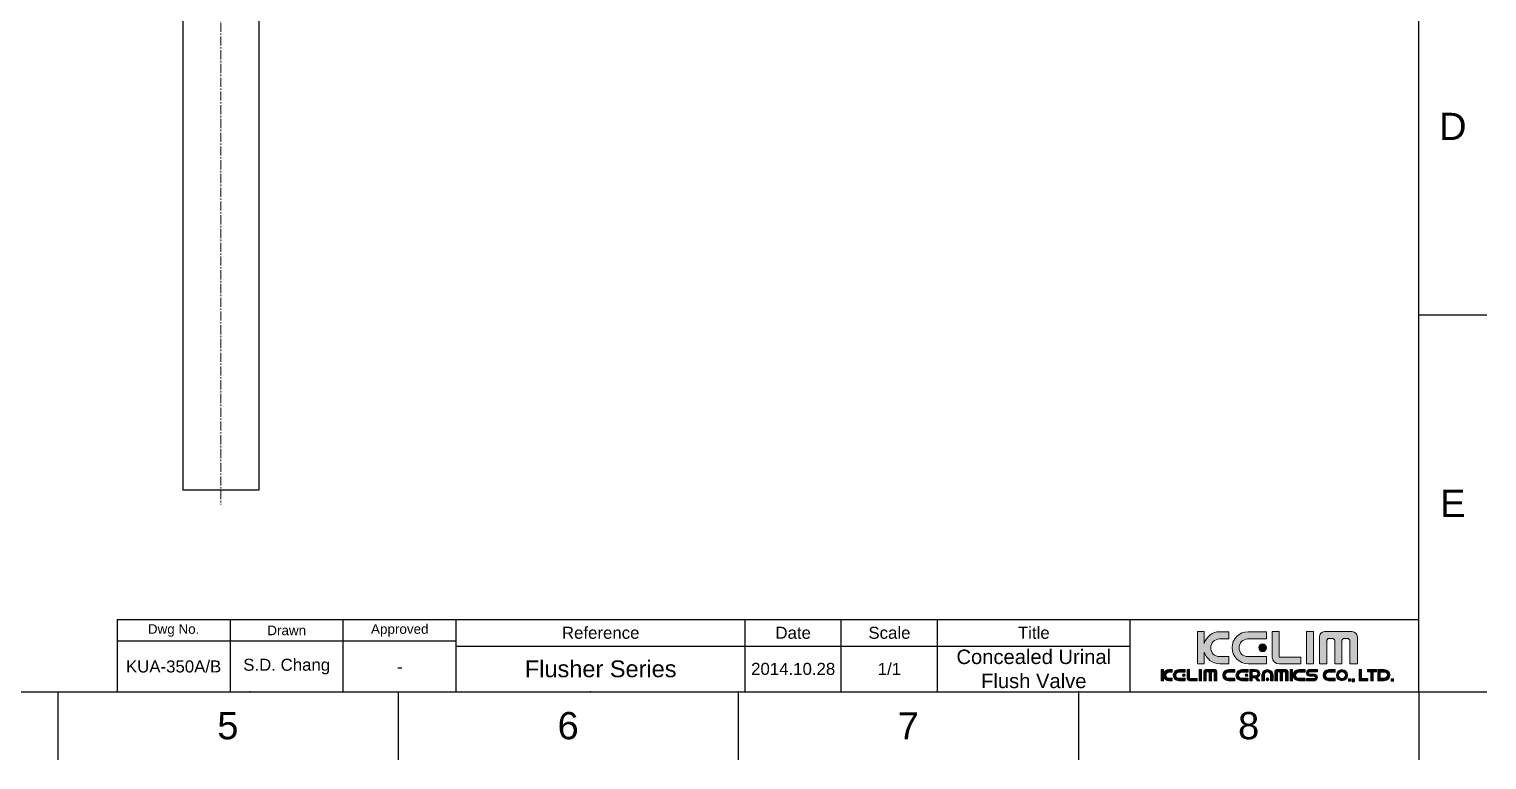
# Model space of a CAD drawing. Header units: millimetres. Extents: x 4156 to 4750, y 654 to 1074.
# Drawn here: x 4446.9 to 4749.8, y 654 to 805.8 of the extents above; entities that cross this region are included whole.
import ezdxf

# ---------------------------------------------------------------- set-up
doc = ezdxf.new("R2010")
doc.units = ezdxf.units.MM
doc.header["$LTSCALE"] = 0.1
doc.linetypes.add('CENTER2', pattern=[28.575, 19.05, -3.175, 3.175, -3.175])
doc.layers.add('Cneter', color=1, linetype='CENTER2', lineweight=13)
for name, color, linetype in [('FORM', 7, 'Continuous'), ('MEMBER', 7, 'Continuous'), ('TEXT', 2, 'Continuous')]:
    doc.layers.add(name, color=color, linetype=linetype)
doc.styles.get("Standard").update_dxf_attribs({"font": 'arial.ttf'})

msp = doc.modelspace()

# ---------------------------------------------------------------- hatches: boundary and pattern name
at = {"layer": 'TEXT'}
h = msp.add_hatch(color=2, dxfattribs=at)
h.dxf.hatch_style = 2
edge = h.paths.add_edge_path()
edge.add_spline(control_points=[(4696.214, 675.441), (4696.214, 675.441), (4694.285, 675.441), (4694.285, 675.441), (4693.27, 675.441), (4692.453, 676.259), (4692.453, 677.271), (4692.453, 678.286), (4693.27, 679.104), (4694.285, 679.104), (4694.285, 679.104), (4696.214, 679.104), (4696.214, 679.104), (4696.214, 679.104), (4696.214, 680.617), (4696.214, 680.617), (4696.214, 680.617), (4694.307, 680.617), (4694.307, 680.617), (4692.781, 680.617), (4691.5, 679.595), (4691.109, 678.195), (4691.109, 678.195), (4691.109, 680.665), (4691.109, 680.665), (4691.109, 680.665), (4689.698, 680.665), (4689.698, 680.665), (4689.698, 680.665), (4689.698, 673.927), (4689.698, 673.927), (4689.698, 673.927), (4691.109, 673.927), (4691.109, 673.927), (4691.109, 673.927), (4691.109, 676.399), (4691.109, 676.399), (4691.5, 675.001), (4692.781, 673.974), (4694.307, 673.974), (4694.307, 673.974), (4696.214, 673.974), (4696.214, 673.974), (4696.214, 673.974), (4696.214, 675.441), (4696.214, 675.441)], knot_values=[0, 0, 0, 0, 1, 1, 1, 2, 2, 2, 3, 3, 3, 4, 4, 4, 5, 5, 5, 6, 6, 6, 7, 7, 7, 8, 8, 8, 9, 9, 9, 10, 10, 10, 11, 11, 11, 12, 12, 12, 13, 13, 13, 14, 14, 14, 15, 15, 15, 15], degree=3, periodic=0)
h = msp.add_hatch(color=256, dxfattribs=at)
h.dxf.hatch_style = 2
edge = h.paths.add_edge_path()
edge.add_spline(control_points=[(4700.197, 673.974), (4700.197, 673.974), (4704.037, 673.974), (4704.037, 673.974), (4704.037, 673.974), (4704.037, 675.441), (4704.037, 675.441), (4704.037, 675.441), (4700.173, 675.441), (4700.173, 675.441), (4699.16, 675.441), (4698.342, 676.259), (4698.342, 677.271), (4698.342, 678.286), (4699.159, 679.104), (4700.173, 679.104), (4700.173, 679.104), (4704.037, 679.104), (4704.037, 679.104), (4704.037, 679.104), (4704.037, 680.617), (4704.037, 680.617), (4704.037, 680.617), (4700.197, 680.617), (4700.197, 680.617), (4698.36, 680.617), (4696.875, 679.135), (4696.875, 677.296), (4696.875, 675.462), (4698.36, 673.974), (4700.197, 673.974)], knot_values=[0, 0, 0, 0, 1, 1, 1, 2, 2, 2, 3, 3, 3, 4, 4, 4, 5, 5, 5, 6, 6, 6, 7, 7, 7, 8, 8, 8, 9, 9, 9, 10, 10, 10, 10], degree=3, periodic=0)
h = msp.add_hatch(color=2, dxfattribs=at)
h.dxf.hatch_style = 2
edge = h.paths.add_edge_path()
edge.add_spline(control_points=[(4706.641, 673.923), (4706.641, 673.923), (4711.18, 673.923), (4711.18, 673.923), (4711.18, 673.923), (4711.18, 675.336), (4711.18, 675.336), (4711.18, 675.336), (4706.651, 675.336), (4706.651, 675.336), (4706.651, 675.336), (4706.646, 675.321), (4706.646, 675.321), (4706.646, 675.321), (4706.646, 680.665), (4706.646, 680.665), (4706.646, 680.665), (4705.231, 680.665), (4705.231, 680.665), (4705.231, 680.665), (4705.231, 675.336), (4705.231, 675.336), (4705.231, 675.336), (4705.227, 675.342), (4705.227, 675.342), (4705.227, 674.556), (4705.863, 673.917), (4706.651, 673.917), (4706.651, 673.917), (4706.641, 673.923), (4706.641, 673.923)], knot_values=[0, 0, 0, 0, 1, 1, 1, 2, 2, 2, 3, 3, 3, 4, 4, 4, 5, 5, 5, 6, 6, 6, 7, 7, 7, 8, 8, 8, 9, 9, 9, 10, 10, 10, 10], degree=3, periodic=0)
h = msp.add_hatch(color=2, dxfattribs=at)
h.dxf.hatch_style = 2
h.paths.add_polyline_path([(4713.771, 680.665), (4712.358, 680.665), (4712.358, 673.927), (4713.771, 673.927)])
h = msp.add_hatch(color=2, dxfattribs=at)
h.dxf.hatch_style = 2
edge = h.paths.add_edge_path()
edge.add_spline(control_points=[(4721.845, 680.633), (4721.845, 680.633), (4716.092, 680.633), (4716.092, 680.633), (4715.5, 680.633), (4715.021, 680.157), (4715.021, 679.57), (4715.021, 679.57), (4715.021, 673.938), (4715.021, 673.938), (4715.021, 673.938), (4716.55, 673.938), (4716.55, 673.938), (4716.55, 673.938), (4716.55, 678.872), (4716.55, 678.872), (4716.55, 678.872), (4716.868, 679.193), (4716.868, 679.193), (4716.868, 679.193), (4717.892, 679.193), (4717.892, 679.193), (4717.892, 679.193), (4718.212, 678.872), (4718.212, 678.872), (4718.212, 678.872), (4718.212, 673.938), (4718.212, 673.938), (4718.212, 673.938), (4719.688, 673.938), (4719.688, 673.938), (4719.688, 673.938), (4719.688, 678.872), (4719.688, 678.872), (4719.688, 678.872), (4720.011, 679.193), (4720.011, 679.193), (4720.011, 679.193), (4721.032, 679.193), (4721.032, 679.193), (4721.032, 679.193), (4721.35, 678.872), (4721.35, 678.872), (4721.35, 678.872), (4721.35, 673.938), (4721.35, 673.938), (4721.35, 673.938), (4722.915, 673.938), (4722.915, 673.938), (4722.915, 673.938), (4722.915, 679.57), (4722.915, 679.57), (4722.915, 680.157), (4722.434, 680.633), (4721.845, 680.633)], knot_values=[0, 0, 0, 0, 1, 1, 1, 2, 2, 2, 3, 3, 3, 4, 4, 4, 5, 5, 5, 6, 6, 6, 7, 7, 7, 8, 8, 8, 9, 9, 9, 10, 10, 10, 11, 11, 11, 12, 12, 12, 13, 13, 13, 14, 14, 14, 15, 15, 15, 16, 16, 16, 17, 17, 17, 18, 18, 18, 18], degree=3, periodic=0)
h = msp.add_hatch(color=2, dxfattribs=at)
h.dxf.hatch_style = 2
edge = h.paths.add_edge_path()
edge.add_spline(control_points=[(4702.418, 677.271), (4702.418, 676.83), (4702.774, 676.468), (4703.217, 676.468), (4703.659, 676.468), (4704.018, 676.83), (4704.018, 677.271), (4704.018, 677.715), (4703.659, 678.071), (4703.217, 678.071), (4702.774, 678.071), (4702.418, 677.715), (4702.418, 677.271)], knot_values=[0, 0, 0, 0, 1, 1, 1, 2, 2, 2, 3, 3, 3, 4, 4, 4, 4], degree=3, periodic=0)
h = msp.add_hatch(color=2, dxfattribs=at)
h.dxf.hatch_style = 2
edge = h.paths.add_edge_path()
edge.add_spline(control_points=[(4682.647, 671.896), (4682.647, 671.896), (4682.647, 672.76), (4682.647, 672.76), (4682.647, 672.76), (4682.155, 672.76), (4682.155, 672.76), (4682.155, 672.76), (4682.155, 670.411), (4682.155, 670.411), (4682.155, 670.411), (4682.647, 670.411), (4682.647, 670.411), (4682.647, 670.411), (4682.647, 671.276), (4682.647, 671.276), (4682.782, 670.787), (4683.229, 670.427), (4683.763, 670.427), (4683.763, 670.427), (4684.427, 670.427), (4684.427, 670.427), (4684.427, 670.427), (4684.427, 670.938), (4684.427, 670.938), (4684.427, 670.938), (4683.754, 670.938), (4683.754, 670.938), (4683.401, 670.938), (4683.115, 671.224), (4683.115, 671.576), (4683.115, 671.931), (4683.401, 672.216), (4683.754, 672.216), (4683.754, 672.216), (4684.427, 672.216), (4684.427, 672.216), (4684.427, 672.216), (4684.427, 672.744), (4684.427, 672.744), (4684.427, 672.744), (4683.763, 672.744), (4683.763, 672.744), (4683.229, 672.744), (4682.782, 672.385), (4682.647, 671.896)], knot_values=[0, 0, 0, 0, 1, 1, 1, 2, 2, 2, 3, 3, 3, 4, 4, 4, 5, 5, 5, 6, 6, 6, 7, 7, 7, 8, 8, 8, 9, 9, 9, 10, 10, 10, 11, 11, 11, 12, 12, 12, 13, 13, 13, 14, 14, 14, 15, 15, 15, 15], degree=3, periodic=0)
h = msp.add_hatch(color=2, dxfattribs=at)
h.dxf.hatch_style = 2
edge = h.paths.add_edge_path()
edge.add_spline(control_points=[(4684.658, 671.586), (4684.658, 670.947), (4685.176, 670.427), (4685.816, 670.427), (4685.816, 670.427), (4687.156, 670.427), (4687.156, 670.427), (4687.156, 670.427), (4687.156, 670.938), (4687.156, 670.938), (4687.156, 670.938), (4685.808, 670.938), (4685.808, 670.938), (4685.455, 670.938), (4685.169, 671.224), (4685.169, 671.576), (4685.169, 671.931), (4685.454, 672.216), (4685.808, 672.216), (4685.808, 672.216), (4687.156, 672.216), (4687.156, 672.216), (4687.156, 672.216), (4687.156, 672.744), (4687.156, 672.744), (4687.156, 672.744), (4685.816, 672.744), (4685.816, 672.744), (4685.176, 672.744), (4684.658, 672.227), (4684.658, 671.586)], knot_values=[0, 0, 0, 0, 1, 1, 1, 2, 2, 2, 3, 3, 3, 4, 4, 4, 5, 5, 5, 6, 6, 6, 7, 7, 7, 8, 8, 8, 9, 9, 9, 10, 10, 10, 10], degree=3, periodic=0)
h = msp.add_hatch(color=2, dxfattribs=at)
h.dxf.hatch_style = 2
edge = h.paths.add_edge_path()
edge.add_spline(control_points=[(4688.065, 670.897), (4688.065, 670.897), (4688.065, 672.76), (4688.065, 672.76), (4688.065, 672.76), (4687.572, 672.76), (4687.572, 672.76), (4687.572, 672.76), (4687.572, 670.902), (4687.572, 670.902), (4687.572, 670.902), (4687.57, 670.904), (4687.57, 670.904), (4687.57, 670.63), (4687.792, 670.407), (4688.067, 670.407), (4688.067, 670.407), (4688.064, 670.409), (4688.064, 670.409), (4688.064, 670.409), (4689.647, 670.409), (4689.647, 670.409), (4689.647, 670.409), (4689.647, 670.902), (4689.647, 670.902), (4689.647, 670.902), (4688.067, 670.902), (4688.067, 670.902), (4688.067, 670.902), (4688.065, 670.897), (4688.065, 670.897)], knot_values=[0, 0, 0, 0, 1, 1, 1, 2, 2, 2, 3, 3, 3, 4, 4, 4, 5, 5, 5, 6, 6, 6, 7, 7, 7, 8, 8, 8, 9, 9, 9, 10, 10, 10, 10], degree=3, periodic=0)
h = msp.add_hatch(color=2, dxfattribs=at)
h.dxf.hatch_style = 2
h.paths.add_polyline_path([(4690.058, 670.411), (4690.551, 670.411), (4690.551, 672.76), (4690.058, 672.76)])
h = msp.add_hatch(color=2, dxfattribs=at)
h.dxf.hatch_style = 2
edge = h.paths.add_edge_path()
edge.add_spline(control_points=[(4693.367, 672.749), (4693.367, 672.749), (4691.36, 672.749), (4691.36, 672.749), (4691.154, 672.749), (4690.987, 672.583), (4690.987, 672.379), (4690.987, 672.379), (4690.987, 670.414), (4690.987, 670.414), (4690.987, 670.414), (4691.52, 670.414), (4691.52, 670.414), (4691.52, 670.414), (4691.52, 672.136), (4691.52, 672.136), (4691.52, 672.136), (4691.631, 672.247), (4691.631, 672.247), (4691.631, 672.247), (4691.988, 672.247), (4691.988, 672.247), (4691.988, 672.247), (4692.099, 672.136), (4692.099, 672.136), (4692.099, 672.136), (4692.099, 670.414), (4692.099, 670.414), (4692.099, 670.414), (4692.614, 670.414), (4692.614, 670.414), (4692.614, 670.414), (4692.614, 672.136), (4692.614, 672.136), (4692.614, 672.136), (4692.727, 672.247), (4692.727, 672.247), (4692.727, 672.247), (4693.083, 672.247), (4693.083, 672.247), (4693.083, 672.247), (4693.194, 672.136), (4693.194, 672.136), (4693.194, 672.136), (4693.194, 670.414), (4693.194, 670.414), (4693.194, 670.414), (4693.74, 670.414), (4693.74, 670.414), (4693.74, 670.414), (4693.74, 672.379), (4693.74, 672.379), (4693.74, 672.583), (4693.572, 672.749), (4693.367, 672.749)], knot_values=[0, 0, 0, 0, 1, 1, 1, 2, 2, 2, 3, 3, 3, 4, 4, 4, 5, 5, 5, 6, 6, 6, 7, 7, 7, 8, 8, 8, 9, 9, 9, 10, 10, 10, 11, 11, 11, 12, 12, 12, 13, 13, 13, 14, 14, 14, 15, 15, 15, 16, 16, 16, 17, 17, 17, 18, 18, 18, 18], degree=3, periodic=0)
h = msp.add_hatch(color=2, dxfattribs=at)
h.dxf.hatch_style = 2
edge = h.paths.add_edge_path()
edge.add_spline(control_points=[(4694.971, 671.586), (4694.971, 670.947), (4695.489, 670.427), (4696.13, 670.427), (4696.13, 670.427), (4697.469, 670.427), (4697.469, 670.427), (4697.469, 670.427), (4697.469, 670.938), (4697.469, 670.938), (4697.469, 670.938), (4696.121, 670.938), (4696.121, 670.938), (4695.768, 670.938), (4695.483, 671.224), (4695.483, 671.576), (4695.483, 671.931), (4695.768, 672.216), (4696.121, 672.216), (4696.121, 672.216), (4697.469, 672.216), (4697.469, 672.216), (4697.469, 672.216), (4697.469, 672.744), (4697.469, 672.744), (4697.469, 672.744), (4696.13, 672.744), (4696.13, 672.744), (4695.489, 672.744), (4694.971, 672.227), (4694.971, 671.586)], knot_values=[0, 0, 0, 0, 1, 1, 1, 2, 2, 2, 3, 3, 3, 4, 4, 4, 5, 5, 5, 6, 6, 6, 7, 7, 7, 8, 8, 8, 9, 9, 9, 10, 10, 10, 10], degree=3, periodic=0)
h = msp.add_hatch(color=2, dxfattribs=at)
h.dxf.hatch_style = 2
edge = h.paths.add_edge_path()
edge.add_spline(control_points=[(4697.7, 671.586), (4697.7, 670.947), (4698.218, 670.427), (4698.858, 670.427), (4698.858, 670.427), (4700.198, 670.427), (4700.198, 670.427), (4700.198, 670.427), (4700.198, 670.938), (4700.198, 670.938), (4700.198, 670.938), (4698.85, 670.938), (4698.85, 670.938), (4698.497, 670.938), (4698.211, 671.224), (4698.211, 671.576), (4698.211, 671.931), (4698.497, 672.216), (4698.85, 672.216), (4698.85, 672.216), (4700.198, 672.216), (4700.198, 672.216), (4700.198, 672.216), (4700.198, 672.744), (4700.198, 672.744), (4700.198, 672.744), (4698.858, 672.744), (4698.858, 672.744), (4698.218, 672.744), (4697.7, 672.227), (4697.7, 671.586)], knot_values=[0, 0, 0, 0, 1, 1, 1, 2, 2, 2, 3, 3, 3, 4, 4, 4, 5, 5, 5, 6, 6, 6, 7, 7, 7, 8, 8, 8, 9, 9, 9, 10, 10, 10, 10], degree=3, periodic=0)
h = msp.add_hatch(color=2, dxfattribs=at)
h.dxf.hatch_style = 2
edge = h.paths.add_edge_path()
edge.add_spline(control_points=[(4702.687, 671.895), (4702.687, 672.372), (4702.249, 672.76), (4701.708, 672.76), (4701.708, 672.76), (4701.068, 672.76), (4701.068, 672.76), (4701.068, 672.76), (4700.576, 672.76), (4700.576, 672.76), (4700.576, 672.76), (4700.576, 672.378), (4700.576, 672.378), (4700.576, 672.378), (4700.576, 671.423), (4700.576, 671.423), (4700.576, 671.423), (4700.576, 671.029), (4700.576, 671.029), (4700.576, 671.029), (4700.576, 670.411), (4700.576, 670.411), (4700.576, 670.411), (4701.068, 670.411), (4701.068, 670.411), (4701.068, 670.411), (4701.068, 671.029), (4701.068, 671.029), (4701.068, 671.029), (4701.668, 671.029), (4701.668, 671.029), (4701.668, 671.029), (4702.193, 670.411), (4702.193, 670.411), (4702.193, 670.411), (4702.685, 670.411), (4702.685, 670.411), (4702.685, 670.411), (4702.1, 671.101), (4702.1, 671.101), (4702.445, 671.235), (4702.687, 671.539), (4702.687, 671.895)], knot_values=[0, 0, 0, 0, 1, 1, 1, 2, 2, 2, 3, 3, 3, 4, 4, 4, 5, 5, 5, 6, 6, 6, 7, 7, 7, 8, 8, 8, 9, 9, 9, 10, 10, 10, 11, 11, 11, 12, 12, 12, 13, 13, 13, 14, 14, 14, 14], degree=3, periodic=0)
edge = h.paths.add_edge_path()
edge.add_spline(control_points=[(4701.715, 671.423), (4701.715, 671.423), (4701.068, 671.423), (4701.068, 671.423), (4701.068, 671.423), (4701.068, 672.378), (4701.068, 672.378), (4701.068, 672.378), (4701.715, 672.378), (4701.715, 672.378), (4702.014, 672.378), (4702.254, 672.165), (4702.254, 671.901), (4702.254, 671.637), (4702.014, 671.423), (4701.715, 671.423)], knot_values=[0, 0, 0, 0, 1, 1, 1, 2, 2, 2, 3, 3, 3, 4, 4, 4, 5, 5, 5, 5], degree=3, periodic=0)
h = msp.add_hatch(color=2, dxfattribs=at)
h.dxf.hatch_style = 2
edge = h.paths.add_edge_path()
edge.add_spline(control_points=[(4704.242, 672.744), (4703.603, 672.744), (4703.084, 672.264), (4703.084, 671.67), (4703.084, 671.67), (4703.084, 670.427), (4703.084, 670.427), (4703.084, 670.427), (4703.595, 670.427), (4703.595, 670.427), (4703.595, 670.427), (4703.595, 671.678), (4703.595, 671.678), (4703.595, 672.005), (4703.88, 672.27), (4704.233, 672.27), (4704.587, 672.27), (4704.872, 672.005), (4704.872, 671.678), (4704.872, 671.678), (4704.872, 670.427), (4704.872, 670.427), (4704.872, 670.427), (4705.401, 670.427), (4705.401, 670.427), (4705.401, 670.427), (4705.401, 671.67), (4705.401, 671.67), (4705.401, 672.264), (4704.883, 672.744), (4704.242, 672.744)], knot_values=[0, 0, 0, 0, 1, 1, 1, 2, 2, 2, 3, 3, 3, 4, 4, 4, 5, 5, 5, 6, 6, 6, 7, 7, 7, 8, 8, 8, 9, 9, 9, 10, 10, 10, 10], degree=3, periodic=0)
h = msp.add_hatch(color=2, dxfattribs=at)
h.dxf.hatch_style = 2
edge = h.paths.add_edge_path()
edge.add_spline(control_points=[(4708.141, 672.749), (4708.141, 672.749), (4706.135, 672.749), (4706.135, 672.749), (4705.929, 672.749), (4705.761, 672.583), (4705.761, 672.379), (4705.761, 672.379), (4705.761, 670.414), (4705.761, 670.414), (4705.761, 670.414), (4706.294, 670.414), (4706.294, 670.414), (4706.294, 670.414), (4706.294, 672.136), (4706.294, 672.136), (4706.294, 672.136), (4706.405, 672.247), (4706.405, 672.247), (4706.405, 672.247), (4706.763, 672.247), (4706.763, 672.247), (4706.763, 672.247), (4706.874, 672.136), (4706.874, 672.136), (4706.874, 672.136), (4706.874, 670.414), (4706.874, 670.414), (4706.874, 670.414), (4707.389, 670.414), (4707.389, 670.414), (4707.389, 670.414), (4707.389, 672.136), (4707.389, 672.136), (4707.389, 672.136), (4707.502, 672.247), (4707.502, 672.247), (4707.502, 672.247), (4707.857, 672.247), (4707.857, 672.247), (4707.857, 672.247), (4707.968, 672.136), (4707.968, 672.136), (4707.968, 672.136), (4707.968, 670.414), (4707.968, 670.414), (4707.968, 670.414), (4708.515, 670.414), (4708.515, 670.414), (4708.515, 670.414), (4708.515, 672.379), (4708.515, 672.379), (4708.515, 672.583), (4708.347, 672.749), (4708.141, 672.749)], knot_values=[0, 0, 0, 0, 1, 1, 1, 2, 2, 2, 3, 3, 3, 4, 4, 4, 5, 5, 5, 6, 6, 6, 7, 7, 7, 8, 8, 8, 9, 9, 9, 10, 10, 10, 11, 11, 11, 12, 12, 12, 13, 13, 13, 14, 14, 14, 15, 15, 15, 16, 16, 16, 17, 17, 17, 18, 18, 18, 18], degree=3, periodic=0)
h = msp.add_hatch(color=2, dxfattribs=at)
h.dxf.hatch_style = 2
h.paths.add_polyline_path([(4708.945, 670.411), (4709.438, 670.411), (4709.438, 672.76), (4708.945, 672.76)])
h = msp.add_hatch(color=2, dxfattribs=at)
h.dxf.hatch_style = 2
edge = h.paths.add_edge_path()
edge.add_spline(control_points=[(4709.583, 671.586), (4709.583, 670.947), (4710.1, 670.427), (4710.741, 670.427), (4710.741, 670.427), (4712.08, 670.427), (4712.08, 670.427), (4712.08, 670.427), (4712.08, 670.938), (4712.08, 670.938), (4712.08, 670.938), (4710.732, 670.938), (4710.732, 670.938), (4710.379, 670.938), (4710.094, 671.224), (4710.094, 671.576), (4710.094, 671.931), (4710.379, 672.216), (4710.732, 672.216), (4710.732, 672.216), (4712.08, 672.216), (4712.08, 672.216), (4712.08, 672.216), (4712.08, 672.744), (4712.08, 672.744), (4712.08, 672.744), (4710.741, 672.744), (4710.741, 672.744), (4710.1, 672.744), (4709.583, 672.227), (4709.583, 671.586)], knot_values=[0, 0, 0, 0, 1, 1, 1, 2, 2, 2, 3, 3, 3, 4, 4, 4, 5, 5, 5, 6, 6, 6, 7, 7, 7, 8, 8, 8, 9, 9, 9, 10, 10, 10, 10], degree=3, periodic=0)
h = msp.add_hatch(color=2, dxfattribs=at)
h.dxf.hatch_style = 2
edge = h.paths.add_edge_path()
edge.add_spline(control_points=[(4712.328, 672.028), (4712.328, 671.311), (4713.058, 671.372), (4713.058, 671.372), (4713.058, 671.372), (4713.076, 671.372), (4713.076, 671.372), (4713.076, 671.372), (4713.863, 671.372), (4713.863, 671.372), (4713.863, 671.372), (4714.004, 671.372), (4714.004, 671.372), (4714.004, 671.372), (4714.195, 671.341), (4714.195, 671.157), (4714.195, 670.973), (4714.071, 670.902), (4714.003, 670.902), (4714.003, 670.902), (4712.328, 670.902), (4712.328, 670.902), (4712.328, 670.902), (4712.328, 670.428), (4712.328, 670.428), (4712.328, 670.428), (4713.993, 670.428), (4713.993, 670.428), (4713.993, 670.428), (4714.611, 670.427), (4714.611, 671.145), (4714.611, 671.863), (4713.881, 671.801), (4713.881, 671.801), (4713.881, 671.801), (4713.863, 671.801), (4713.863, 671.801), (4713.863, 671.801), (4713.076, 671.801), (4713.076, 671.801), (4713.076, 671.801), (4712.935, 671.801), (4712.935, 671.801), (4712.935, 671.801), (4712.744, 671.831), (4712.744, 672.015), (4712.744, 672.199), (4712.869, 672.27), (4712.936, 672.27), (4712.936, 672.27), (4714.611, 672.27), (4714.611, 672.27), (4714.611, 672.27), (4714.611, 672.744), (4714.611, 672.744), (4714.611, 672.744), (4712.947, 672.744), (4712.947, 672.744), (4712.947, 672.744), (4712.328, 672.745), (4712.328, 672.028)], knot_values=[0, 0, 0, 0, 1, 1, 1, 2, 2, 2, 3, 3, 3, 4, 4, 4, 5, 5, 5, 6, 6, 6, 7, 7, 7, 8, 8, 8, 9, 9, 9, 10, 10, 10, 11, 11, 11, 12, 12, 12, 13, 13, 13, 14, 14, 14, 15, 15, 15, 16, 16, 16, 17, 17, 17, 18, 18, 18, 19, 19, 19, 20, 20, 20, 20], degree=3, periodic=0)
h = msp.add_hatch(color=2, dxfattribs=at)
h.dxf.hatch_style = 2
edge = h.paths.add_edge_path()
edge.add_spline(control_points=[(4715.803, 671.586), (4715.803, 670.947), (4716.321, 670.427), (4716.962, 670.427), (4716.962, 670.427), (4718.301, 670.427), (4718.301, 670.427), (4718.301, 670.427), (4718.301, 670.938), (4718.301, 670.938), (4718.301, 670.938), (4716.953, 670.938), (4716.953, 670.938), (4716.6, 670.938), (4716.315, 671.224), (4716.315, 671.576), (4716.315, 671.931), (4716.6, 672.216), (4716.953, 672.216), (4716.953, 672.216), (4718.301, 672.216), (4718.301, 672.216), (4718.301, 672.216), (4718.301, 672.744), (4718.301, 672.744), (4718.301, 672.744), (4716.962, 672.744), (4716.962, 672.744), (4716.321, 672.744), (4715.803, 672.227), (4715.803, 671.586)], knot_values=[0, 0, 0, 0, 1, 1, 1, 2, 2, 2, 3, 3, 3, 4, 4, 4, 5, 5, 5, 6, 6, 6, 7, 7, 7, 8, 8, 8, 9, 9, 9, 10, 10, 10, 10], degree=3, periodic=0)
h = msp.add_hatch(color=2, dxfattribs=at)
h.dxf.hatch_style = 2
edge = h.paths.add_edge_path()
edge.add_spline(control_points=[(4719.715, 672.744), (4719.075, 672.744), (4718.557, 672.226), (4718.557, 671.586), (4718.557, 670.947), (4719.075, 670.428), (4719.715, 670.428), (4720.355, 670.428), (4720.873, 670.947), (4720.873, 671.586), (4720.873, 672.226), (4720.355, 672.744), (4719.715, 672.744)], knot_values=[0, 0, 0, 0, 1, 1, 1, 2, 2, 2, 3, 3, 3, 4, 4, 4, 4], degree=3, periodic=0)
edge = h.paths.add_edge_path()
edge.add_spline(control_points=[(4719.715, 670.878), (4719.324, 670.878), (4719.007, 671.196), (4719.007, 671.586), (4719.007, 671.978), (4719.324, 672.294), (4719.715, 672.294), (4720.106, 672.294), (4720.423, 671.978), (4720.423, 671.586), (4720.423, 671.196), (4720.106, 670.878), (4719.715, 670.878)], knot_values=[0, 0, 0, 0, 1, 1, 1, 2, 2, 2, 3, 3, 3, 4, 4, 4, 4], degree=3, periodic=0)
h = msp.add_hatch(color=2, dxfattribs=at)
h.dxf.hatch_style = 2
h.paths.add_polyline_path([(4723.763, 672.76), (4723.27, 672.76), (4723.27, 670.904), (4723.27, 670.411), (4723.763, 670.411), (4725.088, 670.411), (4725.088, 670.904), (4723.763, 670.904)])
h = msp.add_hatch(color=2, dxfattribs=at)
h.dxf.hatch_style = 2
h.paths.add_polyline_path([(4725.709, 672.76), (4725.046, 672.76), (4725.046, 672.267), (4725.709, 672.267), (4725.709, 670.411), (4726.202, 670.411), (4726.202, 672.267), (4726.864, 672.267), (4726.864, 672.76), (4726.202, 672.76)])
h = msp.add_hatch(color=2, dxfattribs=at)
h.dxf.hatch_style = 2
edge = h.paths.add_edge_path()
edge.add_spline(control_points=[(4728.52, 672.752), (4728.52, 672.752), (4727.181, 672.752), (4727.181, 672.752), (4727.181, 672.752), (4727.181, 670.435), (4727.181, 670.435), (4727.181, 670.435), (4728.52, 670.435), (4728.52, 670.435), (4729.161, 670.435), (4729.679, 670.953), (4729.679, 671.594), (4729.679, 672.233), (4729.161, 672.752), (4728.52, 672.752)], knot_values=[0, 0, 0, 0, 1, 1, 1, 2, 2, 2, 3, 3, 3, 4, 4, 4, 5, 5, 5, 5], degree=3, periodic=0)
edge = h.paths.add_edge_path()
edge.add_spline(control_points=[(4728.528, 670.964), (4728.528, 670.964), (4727.674, 670.964), (4727.674, 670.964), (4727.674, 670.964), (4727.674, 672.24), (4727.674, 672.24), (4727.674, 672.24), (4728.528, 672.24), (4728.528, 672.24), (4728.882, 672.24), (4729.167, 671.956), (4729.167, 671.603), (4729.167, 671.249), (4728.882, 670.964), (4728.528, 670.964)], knot_values=[0, 0, 0, 0, 1, 1, 1, 2, 2, 2, 3, 3, 3, 4, 4, 4, 5, 5, 5, 5], degree=3, periodic=0)
h = msp.add_hatch(color=2, dxfattribs=at)
h.dxf.hatch_style = 2
edge = h.paths.add_edge_path()
edge.add_spline(control_points=[(4686.591, 671.576), (4686.591, 671.423), (4686.715, 671.297), (4686.87, 671.297), (4687.024, 671.297), (4687.149, 671.423), (4687.149, 671.576), (4687.149, 671.731), (4687.024, 671.856), (4686.87, 671.856), (4686.715, 671.856), (4686.591, 671.731), (4686.591, 671.576)], knot_values=[0, 0, 0, 0, 1, 1, 1, 2, 2, 2, 3, 3, 3, 4, 4, 4, 4], degree=3, periodic=0)
h = msp.add_hatch(color=2, dxfattribs=at)
h.dxf.hatch_style = 2
edge = h.paths.add_edge_path()
edge.add_spline(control_points=[(4699.633, 671.576), (4699.633, 671.423), (4699.757, 671.297), (4699.912, 671.297), (4700.066, 671.297), (4700.191, 671.423), (4700.191, 671.576), (4700.191, 671.731), (4700.066, 671.856), (4699.912, 671.856), (4699.757, 671.856), (4699.633, 671.731), (4699.633, 671.576)], knot_values=[0, 0, 0, 0, 1, 1, 1, 2, 2, 2, 3, 3, 3, 4, 4, 4, 4], degree=3, periodic=0)
h = msp.add_hatch(color=2, dxfattribs=at)
h.dxf.hatch_style = 2
edge = h.paths.add_edge_path()
edge.add_spline(control_points=[(4704.25, 671.003), (4704.096, 671.003), (4703.972, 670.879), (4703.972, 670.724), (4703.972, 670.571), (4704.096, 670.444), (4704.25, 670.444), (4704.404, 670.444), (4704.53, 670.571), (4704.53, 670.724), (4704.53, 670.879), (4704.404, 671.003), (4704.25, 671.003)], knot_values=[0, 0, 0, 0, 1, 1, 1, 2, 2, 2, 3, 3, 3, 4, 4, 4, 4], degree=3, periodic=0)
h = msp.add_hatch(color=2, dxfattribs=at)
h.dxf.hatch_style = 2
h.paths.add_polyline_path([(4721.066, 670.337), (4721.577, 670.337), (4721.577, 670.849), (4721.066, 670.849)])
h = msp.add_hatch(color=2, dxfattribs=at)
h.dxf.hatch_style = 2
h.paths.add_polyline_path([(4721.812, 670.337), (4722.017, 670.337), (4721.874, 670.214), (4722.181, 670.214), (4722.324, 670.337), (4722.324, 670.849), (4721.812, 670.849)])
h = msp.add_hatch(color=2, dxfattribs=at)
h.dxf.hatch_style = 2
h.paths.add_polyline_path([(4729.947, 670.337), (4730.458, 670.337), (4730.458, 670.849), (4729.947, 670.849)])

# ---------------------------------------------------------------- linework, layer by layer
for p, q in [((4735.685, 668.129), (4735.685, 1059.847)), ((4735.685, 746.473), (4749.826, 746.473)), ((4170.028, 668.129), (4735.685, 668.129)), ((4452.857, 668.129), (4452.857, 653.988)), ((4523.564, 668.129), (4523.564, 653.988)), ((4594.271, 668.129), (4594.271, 653.988)), ((4664.978, 668.129), (4664.978, 653.988)), ((4735.685, 668.129), (4749.826, 668.129)), ((4735.685, 668.129), (4735.685, 653.988))]:
    msp.add_line(p, q)
for p in [(4735.685, 746.473), (4492.857, 668.129), (4563.564, 668.129), (4594.271, 668.129), (4664.978, 668.129)]:
    msp.add_point(p)
at = {"layer": 'Cneter'}
msp.add_line((4486.778, 810.048), (4486.778, 707.048), dxfattribs=at)
at = {"layer": 'FORM'}
for p, q in [((4465.185, 683.129), (4735.685, 683.129)), ((4465.185, 683.129), (4465.185, 668.129)), ((4488.685, 683.129), (4488.685, 668.129)), ((4512.185, 668.129), (4512.185, 683.129)), ((4535.685, 668.129), (4535.685, 683.129)), ((4595.685, 668.129), (4595.685, 683.129)), ((4595.685, 668.129), (4595.685, 683.129)), ((4595.685, 668.129), (4595.685, 683.129)), ((4615.685, 668.129), (4615.685, 683.129)), ((4635.685, 668.129), (4635.685, 683.129)), ((4675.685, 668.129), (4675.685, 683.129)), ((4535.685, 678.629), (4465.185, 678.629)), ((4535.685, 677.629), (4675.685, 677.629))]:
    msp.add_line(p, q, dxfattribs=at)
at = {"layer": 'MEMBER', "color": 7, "linetype": 'Continuous'}
for p, q in [((4478.878, 810.048), (4478.878, 710.048)), ((4494.678, 810.048), (4494.678, 710.048)), ((4494.678, 710.048), (4478.878, 710.048))]:
    msp.add_line(p, q, dxfattribs=at)
at = {"layer": 'TEXT', "lineweight": 0}
for points in [[(4713.771, 680.665), (4712.358, 680.665), (4712.358, 673.927), (4713.771, 673.927), (4713.771, 680.665)], [(4690.058, 670.411), (4690.551, 670.411), (4690.551, 672.76), (4690.058, 672.76), (4690.058, 670.411)], [(4708.945, 670.411), (4709.438, 670.411), (4709.438, 672.76), (4708.945, 672.76), (4708.945, 670.411)], [(4723.763, 672.76), (4723.27, 672.76), (4723.27, 670.904), (4723.27, 670.411), (4723.763, 670.411), (4725.088, 670.411), (4725.088, 670.904), (4723.763, 670.904), (4723.763, 672.76)], [(4725.709, 672.76), (4725.046, 672.76), (4725.046, 672.267), (4725.709, 672.267), (4725.709, 670.411), (4726.202, 670.411), (4726.202, 672.267), (4726.864, 672.267), (4726.864, 672.76), (4726.202, 672.76), (4725.709, 672.76)], [(4721.066, 670.337), (4721.577, 670.337), (4721.577, 670.849), (4721.066, 670.849), (4721.066, 670.337)], [(4721.812, 670.337), (4722.017, 670.337), (4721.874, 670.214), (4722.181, 670.214), (4722.324, 670.337), (4722.324, 670.849), (4721.812, 670.849), (4721.812, 670.337)], [(4729.947, 670.337), (4730.458, 670.337), (4730.458, 670.849), (4729.947, 670.849), (4729.947, 670.337)]]:
    msp.add_lwpolyline(points, dxfattribs=at)
for points, knots in [([(4696.214, 675.441), (4696.214, 675.441), (4694.285, 675.441), (4694.285, 675.441), (4693.27, 675.441), (4692.453, 676.259), (4692.453, 677.271), (4692.453, 678.286), (4693.27, 679.104), (4694.285, 679.104), (4694.285, 679.104), (4696.214, 679.104), (4696.214, 679.104), (4696.214, 679.104), (4696.214, 680.617), (4696.214, 680.617), (4696.214, 680.617), (4694.307, 680.617), (4694.307, 680.617), (4692.781, 680.617), (4691.5, 679.595), (4691.109, 678.195), (4691.109, 678.195), (4691.109, 680.665), (4691.109, 680.665), (4691.109, 680.665), (4689.698, 680.665), (4689.698, 680.665), (4689.698, 680.665), (4689.698, 673.927), (4689.698, 673.927), (4689.698, 673.927), (4691.109, 673.927), (4691.109, 673.927), (4691.109, 673.927), (4691.109, 676.399), (4691.109, 676.399), (4691.5, 675.001), (4692.781, 673.974), (4694.307, 673.974), (4694.307, 673.974), (4696.214, 673.974), (4696.214, 673.974), (4696.214, 673.974), (4696.214, 675.441), (4696.214, 675.441)], [0, 0, 0, 0, 1, 1, 1, 2, 2, 2, 3, 3, 3, 4, 4, 4, 5, 5, 5, 6, 6, 6, 7, 7, 7, 8, 8, 8, 9, 9, 9, 10, 10, 10, 11, 11, 11, 12, 12, 12, 13, 13, 13, 14, 14, 14, 15, 15, 15, 15]), ([(4700.197, 673.974), (4700.197, 673.974), (4704.037, 673.974), (4704.037, 673.974), (4704.037, 673.974), (4704.037, 675.441), (4704.037, 675.441), (4704.037, 675.441), (4700.173, 675.441), (4700.173, 675.441), (4699.16, 675.441), (4698.342, 676.259), (4698.342, 677.271), (4698.342, 678.286), (4699.159, 679.104), (4700.173, 679.104), (4700.173, 679.104), (4704.037, 679.104), (4704.037, 679.104), (4704.037, 679.104), (4704.037, 680.617), (4704.037, 680.617), (4704.037, 680.617), (4700.197, 680.617), (4700.197, 680.617), (4698.36, 680.617), (4696.875, 679.135), (4696.875, 677.296), (4696.875, 675.462), (4698.36, 673.974), (4700.197, 673.974)], [0, 0, 0, 0, 1, 1, 1, 2, 2, 2, 3, 3, 3, 4, 4, 4, 5, 5, 5, 6, 6, 6, 7, 7, 7, 8, 8, 8, 9, 9, 9, 10, 10, 10, 10]), ([(4706.641, 673.923), (4706.641, 673.923), (4711.18, 673.923), (4711.18, 673.923), (4711.18, 673.923), (4711.18, 675.336), (4711.18, 675.336), (4711.18, 675.336), (4706.651, 675.336), (4706.651, 675.336), (4706.651, 675.336), (4706.646, 675.321), (4706.646, 675.321), (4706.646, 675.321), (4706.646, 680.665), (4706.646, 680.665), (4706.646, 680.665), (4705.231, 680.665), (4705.231, 680.665), (4705.231, 680.665), (4705.231, 675.336), (4705.231, 675.336), (4705.231, 675.336), (4705.227, 675.342), (4705.227, 675.342), (4705.227, 674.556), (4705.863, 673.917), (4706.651, 673.917), (4706.651, 673.917), (4706.641, 673.923), (4706.641, 673.923)], [0, 0, 0, 0, 1, 1, 1, 2, 2, 2, 3, 3, 3, 4, 4, 4, 5, 5, 5, 6, 6, 6, 7, 7, 7, 8, 8, 8, 9, 9, 9, 10, 10, 10, 10]), ([(4721.845, 680.633), (4721.845, 680.633), (4716.092, 680.633), (4716.092, 680.633), (4715.5, 680.633), (4715.021, 680.157), (4715.021, 679.57), (4715.021, 679.57), (4715.021, 673.938), (4715.021, 673.938), (4715.021, 673.938), (4716.55, 673.938), (4716.55, 673.938), (4716.55, 673.938), (4716.55, 678.872), (4716.55, 678.872), (4716.55, 678.872), (4716.868, 679.193), (4716.868, 679.193), (4716.868, 679.193), (4717.892, 679.193), (4717.892, 679.193), (4717.892, 679.193), (4718.212, 678.872), (4718.212, 678.872), (4718.212, 678.872), (4718.212, 673.938), (4718.212, 673.938), (4718.212, 673.938), (4719.688, 673.938), (4719.688, 673.938), (4719.688, 673.938), (4719.688, 678.872), (4719.688, 678.872), (4719.688, 678.872), (4720.011, 679.193), (4720.011, 679.193), (4720.011, 679.193), (4721.032, 679.193), (4721.032, 679.193), (4721.032, 679.193), (4721.35, 678.872), (4721.35, 678.872), (4721.35, 678.872), (4721.35, 673.938), (4721.35, 673.938), (4721.35, 673.938), (4722.915, 673.938), (4722.915, 673.938), (4722.915, 673.938), (4722.915, 679.57), (4722.915, 679.57), (4722.915, 680.157), (4722.434, 680.633), (4721.845, 680.633)], [0, 0, 0, 0, 1, 1, 1, 2, 2, 2, 3, 3, 3, 4, 4, 4, 5, 5, 5, 6, 6, 6, 7, 7, 7, 8, 8, 8, 9, 9, 9, 10, 10, 10, 11, 11, 11, 12, 12, 12, 13, 13, 13, 14, 14, 14, 15, 15, 15, 16, 16, 16, 17, 17, 17, 18, 18, 18, 18]), ([(4702.418, 677.271), (4702.418, 676.83), (4702.774, 676.468), (4703.217, 676.468), (4703.659, 676.468), (4704.018, 676.83), (4704.018, 677.271), (4704.018, 677.715), (4703.659, 678.071), (4703.217, 678.071), (4702.774, 678.071), (4702.418, 677.715), (4702.418, 677.271)], [0, 0, 0, 0, 1, 1, 1, 2, 2, 2, 3, 3, 3, 4, 4, 4, 4]), ([(4682.647, 671.896), (4682.647, 671.896), (4682.647, 672.76), (4682.647, 672.76), (4682.647, 672.76), (4682.155, 672.76), (4682.155, 672.76), (4682.155, 672.76), (4682.155, 670.411), (4682.155, 670.411), (4682.155, 670.411), (4682.647, 670.411), (4682.647, 670.411), (4682.647, 670.411), (4682.647, 671.276), (4682.647, 671.276), (4682.782, 670.787), (4683.229, 670.427), (4683.763, 670.427), (4683.763, 670.427), (4684.427, 670.427), (4684.427, 670.427), (4684.427, 670.427), (4684.427, 670.938), (4684.427, 670.938), (4684.427, 670.938), (4683.754, 670.938), (4683.754, 670.938), (4683.401, 670.938), (4683.115, 671.224), (4683.115, 671.576), (4683.115, 671.931), (4683.401, 672.216), (4683.754, 672.216), (4683.754, 672.216), (4684.427, 672.216), (4684.427, 672.216), (4684.427, 672.216), (4684.427, 672.744), (4684.427, 672.744), (4684.427, 672.744), (4683.763, 672.744), (4683.763, 672.744), (4683.229, 672.744), (4682.782, 672.385), (4682.647, 671.896)], [0, 0, 0, 0, 1, 1, 1, 2, 2, 2, 3, 3, 3, 4, 4, 4, 5, 5, 5, 6, 6, 6, 7, 7, 7, 8, 8, 8, 9, 9, 9, 10, 10, 10, 11, 11, 11, 12, 12, 12, 13, 13, 13, 14, 14, 14, 15, 15, 15, 15]), ([(4684.658, 671.586), (4684.658, 670.947), (4685.176, 670.427), (4685.816, 670.427), (4685.816, 670.427), (4687.156, 670.427), (4687.156, 670.427), (4687.156, 670.427), (4687.156, 670.938), (4687.156, 670.938), (4687.156, 670.938), (4685.808, 670.938), (4685.808, 670.938), (4685.455, 670.938), (4685.169, 671.224), (4685.169, 671.576), (4685.169, 671.931), (4685.454, 672.216), (4685.808, 672.216), (4685.808, 672.216), (4687.156, 672.216), (4687.156, 672.216), (4687.156, 672.216), (4687.156, 672.744), (4687.156, 672.744), (4687.156, 672.744), (4685.816, 672.744), (4685.816, 672.744), (4685.176, 672.744), (4684.658, 672.227), (4684.658, 671.586)], [0, 0, 0, 0, 1, 1, 1, 2, 2, 2, 3, 3, 3, 4, 4, 4, 5, 5, 5, 6, 6, 6, 7, 7, 7, 8, 8, 8, 9, 9, 9, 10, 10, 10, 10]), ([(4688.065, 670.897), (4688.065, 670.897), (4688.065, 672.76), (4688.065, 672.76), (4688.065, 672.76), (4687.572, 672.76), (4687.572, 672.76), (4687.572, 672.76), (4687.572, 670.902), (4687.572, 670.902), (4687.572, 670.902), (4687.57, 670.904), (4687.57, 670.904), (4687.57, 670.63), (4687.792, 670.407), (4688.067, 670.407), (4688.067, 670.407), (4688.064, 670.409), (4688.064, 670.409), (4688.064, 670.409), (4689.647, 670.409), (4689.647, 670.409), (4689.647, 670.409), (4689.647, 670.902), (4689.647, 670.902), (4689.647, 670.902), (4688.067, 670.902), (4688.067, 670.902), (4688.067, 670.902), (4688.065, 670.897), (4688.065, 670.897)], [0, 0, 0, 0, 1, 1, 1, 2, 2, 2, 3, 3, 3, 4, 4, 4, 5, 5, 5, 6, 6, 6, 7, 7, 7, 8, 8, 8, 9, 9, 9, 10, 10, 10, 10]), ([(4693.367, 672.749), (4693.367, 672.749), (4691.36, 672.749), (4691.36, 672.749), (4691.154, 672.749), (4690.987, 672.583), (4690.987, 672.379), (4690.987, 672.379), (4690.987, 670.414), (4690.987, 670.414), (4690.987, 670.414), (4691.52, 670.414), (4691.52, 670.414), (4691.52, 670.414), (4691.52, 672.136), (4691.52, 672.136), (4691.52, 672.136), (4691.631, 672.247), (4691.631, 672.247), (4691.631, 672.247), (4691.988, 672.247), (4691.988, 672.247), (4691.988, 672.247), (4692.099, 672.136), (4692.099, 672.136), (4692.099, 672.136), (4692.099, 670.414), (4692.099, 670.414), (4692.099, 670.414), (4692.614, 670.414), (4692.614, 670.414), (4692.614, 670.414), (4692.614, 672.136), (4692.614, 672.136), (4692.614, 672.136), (4692.727, 672.247), (4692.727, 672.247), (4692.727, 672.247), (4693.083, 672.247), (4693.083, 672.247), (4693.083, 672.247), (4693.194, 672.136), (4693.194, 672.136), (4693.194, 672.136), (4693.194, 670.414), (4693.194, 670.414), (4693.194, 670.414), (4693.74, 670.414), (4693.74, 670.414), (4693.74, 670.414), (4693.74, 672.379), (4693.74, 672.379), (4693.74, 672.583), (4693.572, 672.749), (4693.367, 672.749)], [0, 0, 0, 0, 1, 1, 1, 2, 2, 2, 3, 3, 3, 4, 4, 4, 5, 5, 5, 6, 6, 6, 7, 7, 7, 8, 8, 8, 9, 9, 9, 10, 10, 10, 11, 11, 11, 12, 12, 12, 13, 13, 13, 14, 14, 14, 15, 15, 15, 16, 16, 16, 17, 17, 17, 18, 18, 18, 18]), ([(4694.971, 671.586), (4694.971, 670.947), (4695.489, 670.427), (4696.13, 670.427), (4696.13, 670.427), (4697.469, 670.427), (4697.469, 670.427), (4697.469, 670.427), (4697.469, 670.938), (4697.469, 670.938), (4697.469, 670.938), (4696.121, 670.938), (4696.121, 670.938), (4695.768, 670.938), (4695.483, 671.224), (4695.483, 671.576), (4695.483, 671.931), (4695.768, 672.216), (4696.121, 672.216), (4696.121, 672.216), (4697.469, 672.216), (4697.469, 672.216), (4697.469, 672.216), (4697.469, 672.744), (4697.469, 672.744), (4697.469, 672.744), (4696.13, 672.744), (4696.13, 672.744), (4695.489, 672.744), (4694.971, 672.227), (4694.971, 671.586)], [0, 0, 0, 0, 1, 1, 1, 2, 2, 2, 3, 3, 3, 4, 4, 4, 5, 5, 5, 6, 6, 6, 7, 7, 7, 8, 8, 8, 9, 9, 9, 10, 10, 10, 10]), ([(4697.7, 671.586), (4697.7, 670.947), (4698.218, 670.427), (4698.858, 670.427), (4698.858, 670.427), (4700.198, 670.427), (4700.198, 670.427), (4700.198, 670.427), (4700.198, 670.938), (4700.198, 670.938), (4700.198, 670.938), (4698.85, 670.938), (4698.85, 670.938), (4698.497, 670.938), (4698.211, 671.224), (4698.211, 671.576), (4698.211, 671.931), (4698.497, 672.216), (4698.85, 672.216), (4698.85, 672.216), (4700.198, 672.216), (4700.198, 672.216), (4700.198, 672.216), (4700.198, 672.744), (4700.198, 672.744), (4700.198, 672.744), (4698.858, 672.744), (4698.858, 672.744), (4698.218, 672.744), (4697.7, 672.227), (4697.7, 671.586)], [0, 0, 0, 0, 1, 1, 1, 2, 2, 2, 3, 3, 3, 4, 4, 4, 5, 5, 5, 6, 6, 6, 7, 7, 7, 8, 8, 8, 9, 9, 9, 10, 10, 10, 10]), ([(4702.687, 671.895), (4702.687, 672.372), (4702.249, 672.76), (4701.708, 672.76), (4701.708, 672.76), (4701.068, 672.76), (4701.068, 672.76), (4701.068, 672.76), (4700.576, 672.76), (4700.576, 672.76), (4700.576, 672.76), (4700.576, 672.378), (4700.576, 672.378), (4700.576, 672.378), (4700.576, 671.423), (4700.576, 671.423), (4700.576, 671.423), (4700.576, 671.029), (4700.576, 671.029), (4700.576, 671.029), (4700.576, 670.411), (4700.576, 670.411), (4700.576, 670.411), (4701.068, 670.411), (4701.068, 670.411), (4701.068, 670.411), (4701.068, 671.029), (4701.068, 671.029), (4701.068, 671.029), (4701.668, 671.029), (4701.668, 671.029), (4701.668, 671.029), (4702.193, 670.411), (4702.193, 670.411), (4702.193, 670.411), (4702.685, 670.411), (4702.685, 670.411), (4702.685, 670.411), (4702.1, 671.101), (4702.1, 671.101), (4702.445, 671.235), (4702.687, 671.539), (4702.687, 671.895)], [0, 0, 0, 0, 1, 1, 1, 2, 2, 2, 3, 3, 3, 4, 4, 4, 5, 5, 5, 6, 6, 6, 7, 7, 7, 8, 8, 8, 9, 9, 9, 10, 10, 10, 11, 11, 11, 12, 12, 12, 13, 13, 13, 14, 14, 14, 14]), ([(4704.242, 672.744), (4703.603, 672.744), (4703.084, 672.264), (4703.084, 671.67), (4703.084, 671.67), (4703.084, 670.427), (4703.084, 670.427), (4703.084, 670.427), (4703.595, 670.427), (4703.595, 670.427), (4703.595, 670.427), (4703.595, 671.678), (4703.595, 671.678), (4703.595, 672.005), (4703.88, 672.27), (4704.233, 672.27), (4704.587, 672.27), (4704.872, 672.005), (4704.872, 671.678), (4704.872, 671.678), (4704.872, 670.427), (4704.872, 670.427), (4704.872, 670.427), (4705.401, 670.427), (4705.401, 670.427), (4705.401, 670.427), (4705.401, 671.67), (4705.401, 671.67), (4705.401, 672.264), (4704.883, 672.744), (4704.242, 672.744)], [0, 0, 0, 0, 1, 1, 1, 2, 2, 2, 3, 3, 3, 4, 4, 4, 5, 5, 5, 6, 6, 6, 7, 7, 7, 8, 8, 8, 9, 9, 9, 10, 10, 10, 10]), ([(4708.141, 672.749), (4708.141, 672.749), (4706.135, 672.749), (4706.135, 672.749), (4705.929, 672.749), (4705.761, 672.583), (4705.761, 672.379), (4705.761, 672.379), (4705.761, 670.414), (4705.761, 670.414), (4705.761, 670.414), (4706.294, 670.414), (4706.294, 670.414), (4706.294, 670.414), (4706.294, 672.136), (4706.294, 672.136), (4706.294, 672.136), (4706.405, 672.247), (4706.405, 672.247), (4706.405, 672.247), (4706.763, 672.247), (4706.763, 672.247), (4706.763, 672.247), (4706.874, 672.136), (4706.874, 672.136), (4706.874, 672.136), (4706.874, 670.414), (4706.874, 670.414), (4706.874, 670.414), (4707.389, 670.414), (4707.389, 670.414), (4707.389, 670.414), (4707.389, 672.136), (4707.389, 672.136), (4707.389, 672.136), (4707.502, 672.247), (4707.502, 672.247), (4707.502, 672.247), (4707.857, 672.247), (4707.857, 672.247), (4707.857, 672.247), (4707.968, 672.136), (4707.968, 672.136), (4707.968, 672.136), (4707.968, 670.414), (4707.968, 670.414), (4707.968, 670.414), (4708.515, 670.414), (4708.515, 670.414), (4708.515, 670.414), (4708.515, 672.379), (4708.515, 672.379), (4708.515, 672.583), (4708.347, 672.749), (4708.141, 672.749)], [0, 0, 0, 0, 1, 1, 1, 2, 2, 2, 3, 3, 3, 4, 4, 4, 5, 5, 5, 6, 6, 6, 7, 7, 7, 8, 8, 8, 9, 9, 9, 10, 10, 10, 11, 11, 11, 12, 12, 12, 13, 13, 13, 14, 14, 14, 15, 15, 15, 16, 16, 16, 17, 17, 17, 18, 18, 18, 18]), ([(4709.583, 671.586), (4709.583, 670.947), (4710.1, 670.427), (4710.741, 670.427), (4710.741, 670.427), (4712.08, 670.427), (4712.08, 670.427), (4712.08, 670.427), (4712.08, 670.938), (4712.08, 670.938), (4712.08, 670.938), (4710.732, 670.938), (4710.732, 670.938), (4710.379, 670.938), (4710.094, 671.224), (4710.094, 671.576), (4710.094, 671.931), (4710.379, 672.216), (4710.732, 672.216), (4710.732, 672.216), (4712.08, 672.216), (4712.08, 672.216), (4712.08, 672.216), (4712.08, 672.744), (4712.08, 672.744), (4712.08, 672.744), (4710.741, 672.744), (4710.741, 672.744), (4710.1, 672.744), (4709.583, 672.227), (4709.583, 671.586)], [0, 0, 0, 0, 1, 1, 1, 2, 2, 2, 3, 3, 3, 4, 4, 4, 5, 5, 5, 6, 6, 6, 7, 7, 7, 8, 8, 8, 9, 9, 9, 10, 10, 10, 10]), ([(4712.328, 672.028), (4712.328, 671.311), (4713.058, 671.372), (4713.058, 671.372), (4713.058, 671.372), (4713.076, 671.372), (4713.076, 671.372), (4713.076, 671.372), (4713.863, 671.372), (4713.863, 671.372), (4713.863, 671.372), (4714.004, 671.372), (4714.004, 671.372), (4714.004, 671.372), (4714.195, 671.341), (4714.195, 671.157), (4714.195, 670.973), (4714.071, 670.902), (4714.003, 670.902), (4714.003, 670.902), (4712.328, 670.902), (4712.328, 670.902), (4712.328, 670.902), (4712.328, 670.428), (4712.328, 670.428), (4712.328, 670.428), (4713.993, 670.428), (4713.993, 670.428), (4713.993, 670.428), (4714.611, 670.427), (4714.611, 671.145), (4714.611, 671.863), (4713.881, 671.801), (4713.881, 671.801), (4713.881, 671.801), (4713.863, 671.801), (4713.863, 671.801), (4713.863, 671.801), (4713.076, 671.801), (4713.076, 671.801), (4713.076, 671.801), (4712.935, 671.801), (4712.935, 671.801), (4712.935, 671.801), (4712.744, 671.831), (4712.744, 672.015), (4712.744, 672.199), (4712.869, 672.27), (4712.936, 672.27), (4712.936, 672.27), (4714.611, 672.27), (4714.611, 672.27), (4714.611, 672.27), (4714.611, 672.744), (4714.611, 672.744), (4714.611, 672.744), (4712.947, 672.744), (4712.947, 672.744), (4712.947, 672.744), (4712.328, 672.745), (4712.328, 672.028)], [0, 0, 0, 0, 1, 1, 1, 2, 2, 2, 3, 3, 3, 4, 4, 4, 5, 5, 5, 6, 6, 6, 7, 7, 7, 8, 8, 8, 9, 9, 9, 10, 10, 10, 11, 11, 11, 12, 12, 12, 13, 13, 13, 14, 14, 14, 15, 15, 15, 16, 16, 16, 17, 17, 17, 18, 18, 18, 19, 19, 19, 20, 20, 20, 20]), ([(4715.803, 671.586), (4715.803, 670.947), (4716.321, 670.427), (4716.962, 670.427), (4716.962, 670.427), (4718.301, 670.427), (4718.301, 670.427), (4718.301, 670.427), (4718.301, 670.938), (4718.301, 670.938), (4718.301, 670.938), (4716.953, 670.938), (4716.953, 670.938), (4716.6, 670.938), (4716.315, 671.224), (4716.315, 671.576), (4716.315, 671.931), (4716.6, 672.216), (4716.953, 672.216), (4716.953, 672.216), (4718.301, 672.216), (4718.301, 672.216), (4718.301, 672.216), (4718.301, 672.744), (4718.301, 672.744), (4718.301, 672.744), (4716.962, 672.744), (4716.962, 672.744), (4716.321, 672.744), (4715.803, 672.227), (4715.803, 671.586)], [0, 0, 0, 0, 1, 1, 1, 2, 2, 2, 3, 3, 3, 4, 4, 4, 5, 5, 5, 6, 6, 6, 7, 7, 7, 8, 8, 8, 9, 9, 9, 10, 10, 10, 10]), ([(4719.715, 672.744), (4719.075, 672.744), (4718.557, 672.226), (4718.557, 671.586), (4718.557, 670.947), (4719.075, 670.428), (4719.715, 670.428), (4720.355, 670.428), (4720.873, 670.947), (4720.873, 671.586), (4720.873, 672.226), (4720.355, 672.744), (4719.715, 672.744)], [0, 0, 0, 0, 1, 1, 1, 2, 2, 2, 3, 3, 3, 4, 4, 4, 4]), ([(4728.52, 672.752), (4728.52, 672.752), (4727.181, 672.752), (4727.181, 672.752), (4727.181, 672.752), (4727.181, 670.435), (4727.181, 670.435), (4727.181, 670.435), (4728.52, 670.435), (4728.52, 670.435), (4729.161, 670.435), (4729.679, 670.953), (4729.679, 671.594), (4729.679, 672.233), (4729.161, 672.752), (4728.52, 672.752)], [0, 0, 0, 0, 1, 1, 1, 2, 2, 2, 3, 3, 3, 4, 4, 4, 5, 5, 5, 5]), ([(4686.591, 671.576), (4686.591, 671.423), (4686.715, 671.297), (4686.87, 671.297), (4687.024, 671.297), (4687.149, 671.423), (4687.149, 671.576), (4687.149, 671.731), (4687.024, 671.856), (4686.87, 671.856), (4686.715, 671.856), (4686.591, 671.731), (4686.591, 671.576)], [0, 0, 0, 0, 1, 1, 1, 2, 2, 2, 3, 3, 3, 4, 4, 4, 4]), ([(4699.633, 671.576), (4699.633, 671.423), (4699.757, 671.297), (4699.912, 671.297), (4700.066, 671.297), (4700.191, 671.423), (4700.191, 671.576), (4700.191, 671.731), (4700.066, 671.856), (4699.912, 671.856), (4699.757, 671.856), (4699.633, 671.731), (4699.633, 671.576)], [0, 0, 0, 0, 1, 1, 1, 2, 2, 2, 3, 3, 3, 4, 4, 4, 4]), ([(4701.715, 671.423), (4701.715, 671.423), (4701.068, 671.423), (4701.068, 671.423), (4701.068, 671.423), (4701.068, 672.378), (4701.068, 672.378), (4701.068, 672.378), (4701.715, 672.378), (4701.715, 672.378), (4702.014, 672.378), (4702.254, 672.165), (4702.254, 671.901), (4702.254, 671.637), (4702.014, 671.423), (4701.715, 671.423)], [0, 0, 0, 0, 1, 1, 1, 2, 2, 2, 3, 3, 3, 4, 4, 4, 5, 5, 5, 5]), ([(4704.25, 671.003), (4704.096, 671.003), (4703.972, 670.879), (4703.972, 670.724), (4703.972, 670.571), (4704.096, 670.444), (4704.25, 670.444), (4704.404, 670.444), (4704.53, 670.571), (4704.53, 670.724), (4704.53, 670.879), (4704.404, 671.003), (4704.25, 671.003)], [0, 0, 0, 0, 1, 1, 1, 2, 2, 2, 3, 3, 3, 4, 4, 4, 4]), ([(4719.715, 670.878), (4719.324, 670.878), (4719.007, 671.196), (4719.007, 671.586), (4719.007, 671.978), (4719.324, 672.294), (4719.715, 672.294), (4720.106, 672.294), (4720.423, 671.978), (4720.423, 671.586), (4720.423, 671.196), (4720.106, 670.878), (4719.715, 670.878)], [0, 0, 0, 0, 1, 1, 1, 2, 2, 2, 3, 3, 3, 4, 4, 4, 4]), ([(4728.528, 670.964), (4728.528, 670.964), (4727.674, 670.964), (4727.674, 670.964), (4727.674, 670.964), (4727.674, 672.24), (4727.674, 672.24), (4727.674, 672.24), (4728.528, 672.24), (4728.528, 672.24), (4728.882, 672.24), (4729.167, 671.956), (4729.167, 671.603), (4729.167, 671.249), (4728.882, 670.964), (4728.528, 670.964)], [0, 0, 0, 0, 1, 1, 1, 2, 2, 2, 3, 3, 3, 4, 4, 4, 5, 5, 5, 5])]:
    msp.add_open_spline(points, degree=3, knots=knots, dxfattribs=at)
at = {"layer": 'TEXT'}
msp.add_point((4512.185, 678.629), dxfattribs=at)

# ---------------------------------------------------------------- texts
at = {"char_height": 5.657, "attachment_point": 5}
for s, width, insert in [('D', 10, (4742.756, 785.645)), ('E', 10, (4742.756, 707.301)), ('5', 50, (4488.21, 661.059)), ('6', 50, (4558.917, 661.059)), ('7', 50, (4629.624, 661.059)), ('8', 50, (4700.331, 661.059))]:
    msp.add_mtext_dynamic_manual_height_columns(s, width=width, gutter_width=12.5, heights=[0], dxfattribs=dict(at, insert=insert))
at = {"layer": 'TEXT', "attachment_point": 5}
for s, width, insert, char_height in [('Dwg No.', 23.5, (4476.935, 680.879), 2), ('Drawn', 23.5, (4500.435, 680.879), 2), ('Approved', 23.5, (4523.935, 680.879), 2), ('Reference', 60, (4565.685, 680.379), 2.5), ('Date', 20, (4605.685, 680.379), 2.5), ('Scale', 20, (4625.685, 680.379), 2.5), ('Title', 40, (4655.685, 680.379), 2.5), ('Concealed Urinal Flush Valve', 40, (4655.685, 672.879), 3), ('KUA-350A/B', 23.5, (4476.935, 673.379), 2.5), ('S.D. Chang', 23.5, (4500.435, 673.379), 2.5), ('-', 23.5, (4523.935, 673.379), 2.5), ('Flusher Series', 60, (4565.685, 672.879), 3.5), ('2014.10.28', 20, (4605.685, 672.879), 2.5), ('1/1', 20, (4625.685, 672.879), 2.5)]:
    msp.add_mtext_dynamic_manual_height_columns(s, width=width, gutter_width=12.5, heights=[0], dxfattribs=dict(at, insert=insert, char_height=char_height))

doc.saveas('drawing.dxf')
